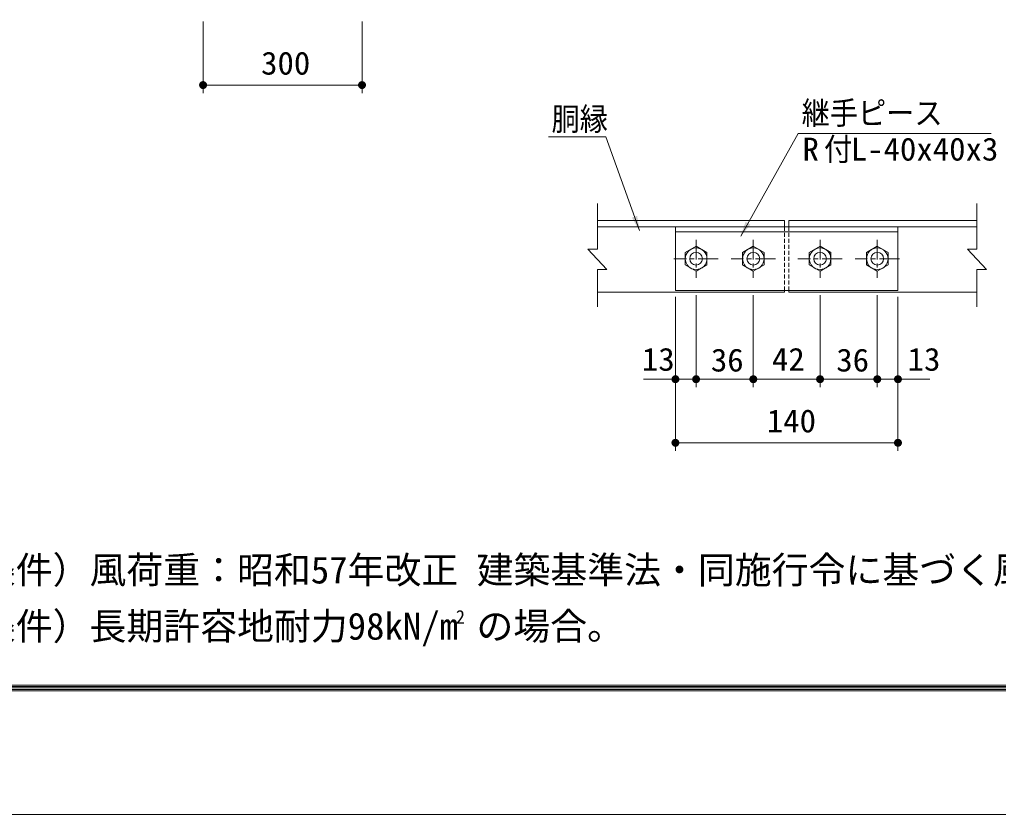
# Model space of a CAD drawing. Units: millimetres, scale not verified, with parts at other scales. Extents: x -4455 to 4455, y -3150 to 3150.
# Drawn here: x -67 to 1780, y -3150 to -1650 of the extents above; entities that cross this region are included whole.
import ezdxf
from ezdxf.enums import TextEntityAlignment as Align

# ---------------------------------------------------------------- set-up
doc = ezdxf.new("R2010")
doc.units = ezdxf.units.MM
doc.header["$LTSCALE"] = 30
doc.linetypes.add('USER1', pattern=[2, 1.25, -0.25, 0.25, -0.25])
doc.linetypes.add('USER2', pattern=[0.375, 0.25, -0.125])
for name, color, linetype, lineweight in [('0-0_7詳細', 7, 'Continuous', 18), ('0-5_5寸法', 1, 'Continuous', 18), ('0-7_SUNPOU', 1, 'Continuous', 18), ('1-0_D-TTL', 7, 'Continuous', 9)]:
    doc.layers.add(name, color=color, linetype=linetype, lineweight=lineweight)
doc.layers.add('0-F_D-TTL-TXT', color=7, linetype='Continuous')
doc.styles.add('ＭＳ ゴシック', font='')
doc.styles.get('ＭＳ ゴシック').set_extended_font_data('MS Gothic')

# ---------------------------------------------------------------- blocks, each defined once
blk = doc.blocks.new('M1')
at = {"layer": '0-7_SUNPOU'}
blk.add_line((-7.5, 0), (-57.86, 0), dxfattribs=at)
for points in [[(0, 0), (-7.5, 0), (-7.44, 0.94)], [(0, 0), (-7.44, -0.94), (-7.5, 0)], [(0, 0), (-7.44, 0.94), (-7.26, 1.87)], [(0, 0), (-7.26, -1.87), (-7.44, -0.94)], [(0, 0), (-7.26, 1.87), (-6.97, 2.76)], [(0, 0), (-6.97, -2.76), (-7.26, -1.87)], [(0, 0), (-6.97, 2.76), (-6.57, 3.61)], [(0, 0), (-6.57, -3.61), (-6.97, -2.76)], [(0, 0), (-6.57, 3.61), (-6.07, 4.41)], [(0, 0), (-6.07, -4.41), (-6.57, -3.61)], [(0, 0), (-6.07, 4.41), (-5.47, 5.13)], [(0, 0), (-5.47, -5.13), (-6.07, -4.41)], [(0, 0), (-5.47, 5.13), (-4.78, 5.78)], [(0, 0), (-4.78, -5.78), (-5.47, -5.13)], [(0, 0), (-4.78, 5.78), (-4.02, 6.33)], [(0, 0), (-4.02, -6.33), (-4.78, -5.78)], [(0, 0), (-4.02, 6.33), (-3.19, 6.79)], [(0, 0), (-3.19, -6.79), (-4.02, -6.33)], [(0, 0), (-3.19, 6.79), (-2.32, 7.13)], [(0, 0), (-2.32, -7.13), (-3.19, -6.79)], [(0, 0), (-2.32, 7.13), (-1.41, 7.37)], [(0, 0), (-1.41, -7.37), (-2.32, -7.13)], [(0, 0), (-1.41, 7.37), (-0.47, 7.49)], [(0, 0), (-0.47, -7.49), (-1.41, -7.37)], [(0, 0), (-0.47, 7.49), (0.47, 7.49)], [(0, 0), (0.47, -7.49), (-0.47, -7.49)], [(0, 0), (0.47, 7.49), (1.41, 7.37)], [(0, 0), (1.41, 7.37), (2.32, 7.13)], [(0, 0), (2.32, 7.13), (3.19, 6.79)], [(0, 0), (3.19, 6.79), (4.02, 6.33)], [(0, 0), (4.02, 6.33), (4.78, 5.78)], [(0, 0), (4.78, 5.78), (5.47, 5.13)], [(0, 0), (5.47, 5.13), (6.07, 4.41)], [(0, 0), (6.07, 4.41), (6.57, 3.61)], [(0, 0), (6.57, 3.61), (6.97, 2.76)], [(0, 0), (6.97, 2.76), (7.26, 1.87)], [(0, 0), (7.26, 1.87), (7.44, 0.94)], [(0, 0), (7.44, 0.94), (7.5, 0)], [(0, 0), (1.41, -7.37), (0.47, -7.49)], [(0, 0), (2.32, -7.13), (1.41, -7.37)], [(0, 0), (3.19, -6.79), (2.32, -7.13)], [(0, 0), (4.02, -6.33), (3.19, -6.79)], [(0, 0), (4.78, -5.78), (4.02, -6.33)], [(0, 0), (5.47, -5.13), (4.78, -5.78)], [(0, 0), (6.07, -4.41), (5.47, -5.13)], [(0, 0), (6.57, -3.61), (6.07, -4.41)], [(0, 0), (6.97, -2.76), (6.57, -3.61)], [(0, 0), (7.26, -1.87), (6.97, -2.76)], [(0, 0), (7.44, -0.94), (7.26, -1.87)], [(0, 0), (7.5, 0), (7.44, -0.94)]]:
    blk.add_solid(points, dxfattribs=at)

msp = doc.modelspace()

# ---------------------------------------------------------------- linework, layer by layer
at = {"layer": '0-0_7詳細', "color": 4}
for p, q in [((1023.44, -2083.36), (1023.44, -1997.78)), ((1739.71, -2083.36), (1739.71, -1997.78)), ((1005.44, -2083.36), (1041.44, -2122.13)), ((1023.44, -2083.36), (1005.44, -2083.36)), ((1721.71, -2083.36), (1757.71, -2122.13)), ((1739.71, -2083.36), (1721.71, -2083.36)), ((1023.44, -2122.13), (1023.44, -2192.32)), ((1023.44, -2122.13), (1041.44, -2122.13)), ((1739.71, -2122.13), (1757.71, -2122.13)), ((1739.71, -2122.13), (1739.71, -2192.32))]:
    msp.add_line(p, q, dxfattribs=at)
at = {"layer": '0-0_7詳細', "lineweight": 9}
for p, q in [((1376.57, -2029.7), (1023.44, -2029.7)), ((1376.57, -2041.7), (1376.57, -2029.7)), ((1739.71, -2029.7), (1384.97, -2029.7)), ((1384.97, -2041.7), (1384.97, -2029.7)), ((1739.71, -2041.7), (1023.44, -2041.7)), ((1170.77, -2041.7), (1170.77, -2161.7)), ((1590.77, -2041.7), (1590.77, -2161.7)), ((1590.77, -2050.7), (1170.77, -2050.7)), ((1376.57, -2164.7), (1376.57, -2158.7)), ((1384.97, -2164.7), (1384.97, -2158.7)), ((1376.57, -2164.7), (1023.44, -2164.7)), ((1590.77, -2161.7), (1170.77, -2161.7)), ((1739.71, -2164.7), (1384.97, -2164.7))]:
    msp.add_line(p, q, dxfattribs=at)
at = {"layer": '0-0_7詳細', "color": 3, "linetype": 'USER2'}
for p, q in [((1376.57, -2041.7), (1376.57, -2161.7)), ((1384.97, -2041.7), (1384.97, -2161.7))]:
    msp.add_line(p, q, dxfattribs=at)
at = {"layer": '0-0_7詳細', "color": 1, "linetype": 'USER1'}
for p, q in [((1209.77, -2065.76), (1209.77, -2137.51)), ((1317.77, -2065.76), (1317.77, -2137.51)), ((1443.77, -2065.76), (1443.77, -2137.51)), ((1551.77, -2065.76), (1551.77, -2137.51)), ((1251.46, -2101.7), (1167.86, -2101.7)), ((1359.46, -2101.7), (1275.86, -2101.7)), ((1485.46, -2101.7), (1401.86, -2101.7)), ((1593.46, -2101.7), (1509.86, -2101.7))]:
    msp.add_line(p, q, dxfattribs=at)
at = {"layer": '0-0_7詳細', "color": 1}
for p, q in [((1170.77, -2173.7), (1170.77, -2344.01)), ((1170.77, -2173.7), (1170.77, -2464.01)), ((1209.77, -2170.51), (1209.77, -2344.01)), ((1209.77, -2170.51), (1209.77, -2344.01)), ((1317.77, -2170.51), (1317.77, -2344.01)), ((1317.77, -2170.51), (1317.77, -2344.01)), ((1443.77, -2170.51), (1443.77, -2344.01)), ((1443.77, -2170.51), (1443.77, -2344.01)), ((1551.77, -2170.51), (1551.77, -2344.01)), ((1551.77, -2170.51), (1551.77, -2344.01)), ((1590.77, -2173.7), (1590.77, -2344.01)), ((1590.77, -2173.7), (1590.77, -2464.01)), ((1140.77, -2329.01), (1110.77, -2329.01)), ((1179.77, -2329.01), (1149.77, -2329.01)), ((1209.77, -2329.01), (1170.77, -2329.01)), ((1317.77, -2329.01), (1209.77, -2329.01)), ((1239.77, -2329.01), (1269.77, -2329.01)), ((1287.77, -2329.01), (1257.77, -2329.01)), ((1317.77, -2329.01), (1443.77, -2329.01)), ((1347.77, -2329.01), (1377.77, -2329.01)), ((1413.77, -2329.01), (1383.77, -2329.01)), ((1443.77, -2329.01), (1551.77, -2329.01)), ((1473.77, -2329.01), (1503.77, -2329.01)), ((1521.77, -2329.01), (1491.77, -2329.01)), ((1551.77, -2329.01), (1590.77, -2329.01)), ((1581.77, -2329.01), (1611.77, -2329.01)), ((1620.77, -2329.01), (1650.77, -2329.01)), ((1200.77, -2449.01), (1560.77, -2449.01))]:
    msp.add_line(p, q, dxfattribs=at)
for points in [[(1766.83, -1865.22), (1402.35, -1865.22), (1294.03, -2059.09)], [(931.44, -1871.8), (1039.36, -1871.8), (1103.03, -2048.72)]]:
    msp.add_lwpolyline(points, dxfattribs=at)
at = {"layer": '0-0_7詳細', "lineweight": 9}
for points in [[(1209.77, -2078.18), (1189.4, -2089.94), (1189.4, -2113.46), (1209.77, -2125.22), (1230.14, -2113.46), (1230.14, -2089.94)], [(1317.77, -2078.18), (1297.4, -2089.94), (1297.4, -2113.46), (1317.77, -2125.22), (1338.14, -2113.46), (1338.14, -2089.94)], [(1443.77, -2078.18), (1423.4, -2089.94), (1423.4, -2113.46), (1443.77, -2125.22), (1464.14, -2113.46), (1464.14, -2089.94)], [(1551.77, -2078.18), (1531.4, -2089.94), (1531.4, -2113.46), (1551.77, -2125.22), (1572.14, -2113.46), (1572.14, -2089.94)]]:
    msp.add_lwpolyline(points, close=True, dxfattribs=at)
for centre, radius in [((1209.77, -2101.7), 20.4), ((1317.77, -2101.7), 20.4), ((1443.77, -2101.7), 20.4), ((1551.77, -2101.7), 20.4), ((1209.77, -2101.7), 12), ((1317.77, -2101.7), 12), ((1443.77, -2101.7), 12), ((1551.77, -2101.7), 12)]:
    msp.add_circle(centre, radius, dxfattribs=at)
at = {"layer": '0-0_7詳細', "color": 1}
for points in [[(1103.71, -2050.61), (1088.65, -2024.14), (1098.45, -2020.61)], [(1293.06, -2060.84), (1303.14, -2032.11), (1312.24, -2037.19)]]:
    msp.add_solid(points, dxfattribs=at)
at = {"layer": '0-5_5寸法'}
for p, q in [((279.29, -1654.19), (279.29, -1788.99)), ((579.29, -1654.19), (579.29, -1788.99)), ((309.29, -1773.99), (549.29, -1773.99))]:
    msp.add_line(p, q, dxfattribs=at)
at = {"layer": '1-0_D-TTL', "color": 2, "lineweight": 18}
msp.add_lwpolyline([(-4454.85, 3150.21), (4454.85, 3150.21), (4454.85, -3150.21), (-4454.85, -3150.21)], close=True, dxfattribs=at)
at = {"layer": '1-0_D-TTL'}
for points in [[(-4168.47, 2916.87), (4168.47, 2916.87), (4168.47, -2916.87), (-4168.47, -2916.87)], [(-4165.81, 2914.21), (4165.81, 2914.21), (4165.81, -2914.21), (-4165.81, -2914.21)], [(-4163.16, 2911.56), (4163.16, 2911.56), (4163.16, -2911.56), (-4163.16, -2911.56)], [(-4160.51, 2908.91), (4160.51, 2908.91), (4160.51, -2908.91), (-4160.51, -2908.91)], [(-4157.86, 2906.26), (4157.86, 2906.26), (4157.86, -2906.26), (-4157.86, -2906.26)]]:
    msp.add_lwpolyline(points, close=True, dxfattribs=at)

# ---------------------------------------------------------------- block references
at = {"layer": '0-0_7詳細'}
for p in [(1170.77, -2329.01), (1209.77, -2329.01), (1317.77, -2329.01), (1443.77, -2329.01), (1551.77, -2329.01), (1590.77, -2449.01)]:
    msp.add_blockref('M1', p, dxfattribs=at)
at = {"layer": '0-0_7詳細', "rotation": 180}
for p in [(1209.77, -2329.01), (1317.77, -2329.01), (1443.77, -2329.01), (1551.77, -2329.01), (1590.77, -2329.01), (1170.77, -2449.01)]:
    msp.add_blockref('M1', p, dxfattribs=at)
at = {"layer": '0-5_5寸法', "rotation": 180}
msp.add_blockref('M1', (279.29, -1773.99), dxfattribs=at)
at = {"layer": '0-5_5寸法'}
msp.add_blockref('M1', (579.29, -1773.99), dxfattribs=at)

# ---------------------------------------------------------------- texts
at = {"layer": '0-0_7詳細', "color": 3, "style": 'ＭＳ ゴシック'}
for s, width, p in [('胴縁', 0.9, (936.92, -1872.63)), ('継手ピース', 0.9, (1409.02, -1861.36)), ('R', 1.05, (1410.59, -1929.51)), ('付', 0.9, (1451.33, -1929.51)), ('L-40x40x3', 1.05, (1501.67, -1929.51)), ('13', 1.05, (1107.51, -2326.04)), ('36', 1.05, (1237.69, -2327.51)), ('42', 1.05, (1352.95, -2326.04)), ('36', 1.05, (1474.35, -2327.51)), ('13', 1.05, (1609.02, -2326.04)), ('140', 1.05, (1343.27, -2442.34))]:
    msp.add_text(s, height=43.33, dxfattribs=dict(at, width=width)).set_placement(p, align=Align.BOTTOM_LEFT)
at = {"layer": '0-5_5寸法', "color": 3, "style": 'ＭＳ ゴシック', "width": 1.05}
msp.add_text('300', height=43.33, dxfattribs=at).set_placement((388.79, -1767.31), align=Align.BOTTOM_LEFT)
at = {"layer": '0-F_D-TTL-TXT', "style": 'ＭＳ ゴシック'}
for s, height, p in [('（設計条件）風荷重：昭和57年改正 建築基準法・同施行令に基づく風圧力に準拠。', 51.03, (-352.62, -2729.76)), ('（基礎条件）長期許容地耐力98kN/m の場合。', 51.03, (-352.62, -2835.83)), ('2', 25.51, (756.29, -2797.85))]:
    msp.add_text(s, height=height, dxfattribs=at).set_placement(p, align=Align.BOTTOM_LEFT)

doc.saveas('drawing.dxf')
